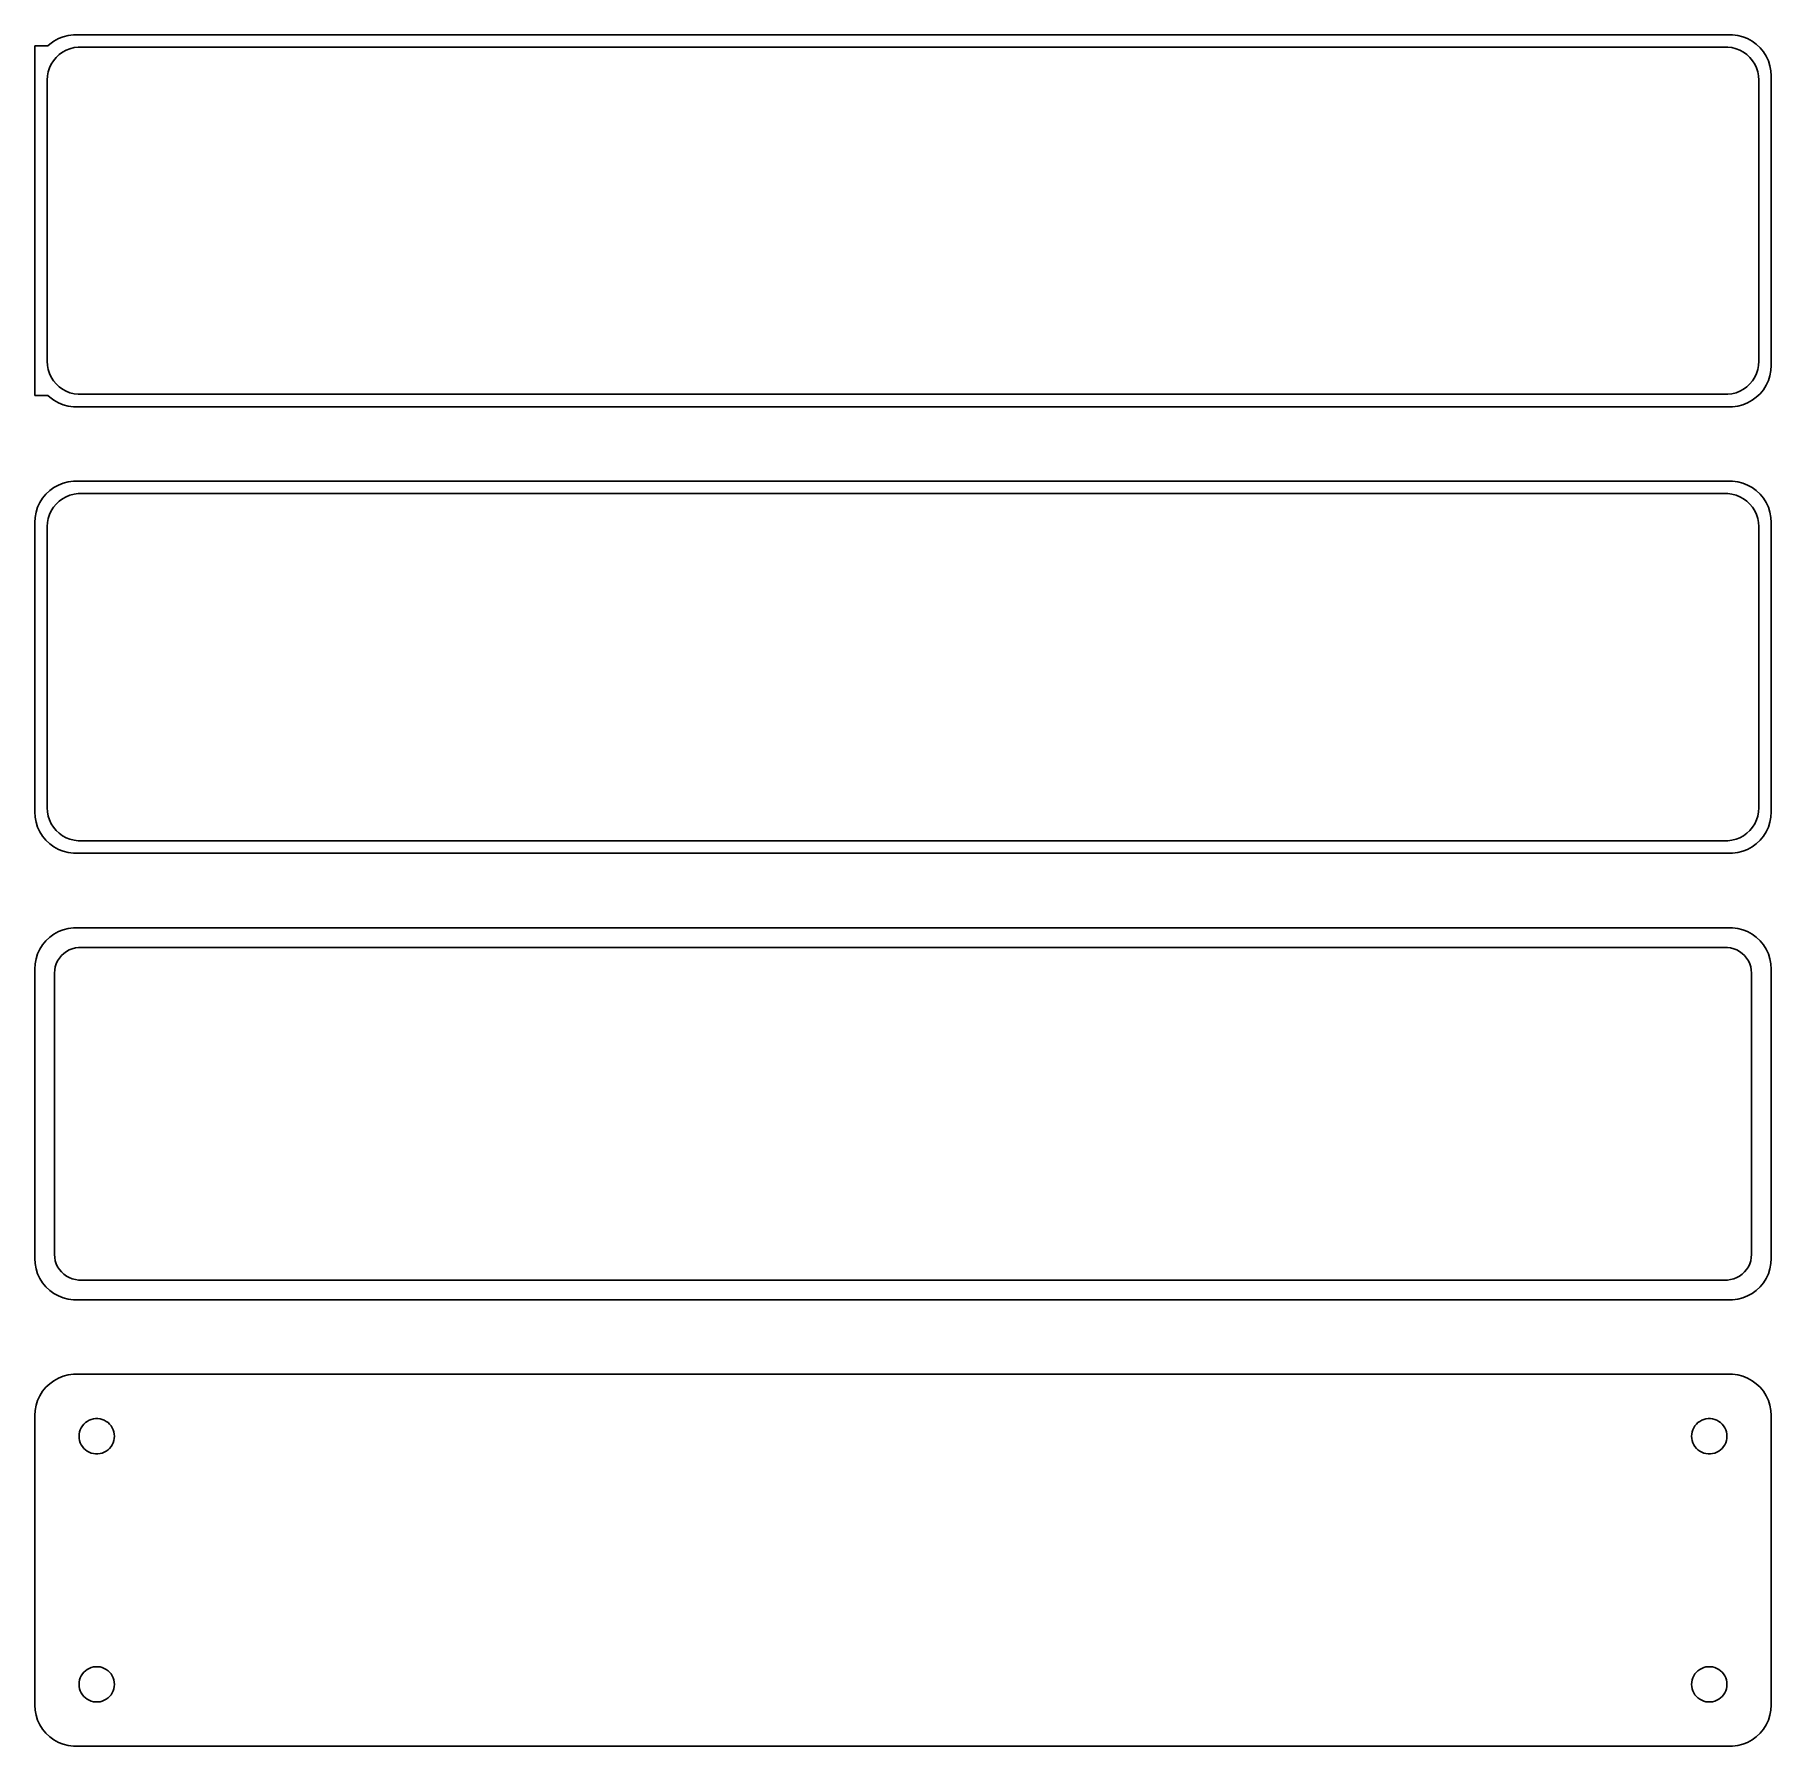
# Model space of a CAD drawing. Header units: metres. Extents: x -105 to 105, y 194 to 400.
import ezdxf

# ---------------------------------------------------------------- set-up
doc = ezdxf.new("R2010")
doc.units = ezdxf.units.M

msp = doc.modelspace()

# ---------------------------------------------------------------- linework, layer by layer
for p, q in [((-103.4, 399.153), (-105, 399.153)), ((-105, 399.153), (-105, 356.847)), ((-103.187, 399.353), (-103.4, 399.153)), ((-102.679, 399.722), (-103.187, 399.353)), ((-102.129, 400.024), (-102.679, 399.722)), ((-101.545, 400.255), (-102.129, 400.024)), ((-100.937, 400.411), (-101.545, 400.255)), ((-100.314, 400.49), (-100.937, 400.411)), ((100.314, 400.49), (-100.314, 400.49)), ((100.937, 400.411), (100.314, 400.49)), ((101.545, 400.255), (100.937, 400.411)), ((102.129, 400.024), (101.545, 400.255)), ((102.679, 399.722), (102.129, 400.024)), ((103.187, 399.353), (102.679, 399.722)), ((103.645, 398.923), (103.187, 399.353)), ((-103.219, 396.472), (-103.005, 396.927)), ((-103.005, 396.927), (-102.736, 397.351)), ((-102.736, 397.351), (-102.416, 397.738)), ((-102.416, 397.738), (-102.05, 398.082)), ((-102.05, 398.082), (-101.643, 398.377)), ((-101.643, 398.377), (-101.203, 398.619)), ((-101.203, 398.619), (-100.736, 398.804)), ((-100.736, 398.804), (-100.25, 398.929)), ((-100.25, 398.929), (-99.7512, 398.992)), ((-99.7512, 398.992), (99.7512, 398.992)), ((99.7512, 398.992), (100.25, 398.929)), ((100.25, 398.929), (100.736, 398.804)), ((100.736, 398.804), (101.203, 398.619)), ((101.203, 398.619), (101.643, 398.377)), ((101.643, 398.377), (102.05, 398.082)), ((102.05, 398.082), (102.416, 397.738)), ((102.416, 397.738), (102.736, 397.351)), ((102.736, 397.351), (103.005, 396.927)), ((103.005, 396.927), (103.219, 396.472)), ((104.045, 398.439), (103.645, 398.923)), ((104.382, 397.909), (104.045, 398.439)), ((104.649, 397.341), (104.382, 397.909)), ((104.843, 396.743), (104.649, 397.341)), ((-103.5, 395), (-103.468, 395.501)), ((-103.5, 361), (-103.5, 395)), ((-103.468, 395.501), (-103.374, 395.995)), ((-103.374, 395.995), (-103.219, 396.472)), ((103.219, 396.472), (103.374, 395.995)), ((103.374, 395.995), (103.468, 395.501)), ((103.468, 395.501), (103.5, 395)), ((103.5, 395), (103.5, 361)), ((104.961, 396.127), (104.843, 396.743)), ((105, 395.5), (104.961, 396.127)), ((105, 360.5), (105, 395.5)), ((-103.468, 360.499), (-103.5, 361)), ((-103.374, 360.005), (-103.468, 360.499)), ((-103.219, 359.528), (-103.374, 360.005)), ((-103.005, 359.073), (-103.219, 359.528)), ((103.219, 359.528), (103.005, 359.073)), ((103.374, 360.005), (103.219, 359.528)), ((103.468, 360.499), (103.374, 360.005)), ((103.5, 361), (103.468, 360.499)), ((104.649, 358.659), (104.843, 359.257)), ((104.843, 359.257), (104.961, 359.873)), ((104.961, 359.873), (105, 360.5)), ((-102.736, 358.649), (-103.005, 359.073)), ((-102.416, 358.262), (-102.736, 358.649)), ((-102.05, 357.918), (-102.416, 358.262)), ((-101.643, 357.623), (-102.05, 357.918)), ((-101.203, 357.381), (-101.643, 357.623)), ((-100.736, 357.196), (-101.203, 357.381)), ((-100.25, 357.071), (-100.736, 357.196)), ((-99.7512, 357.008), (-100.25, 357.071)), ((99.7512, 357.008), (-99.7512, 357.008)), ((100.25, 357.071), (99.7512, 357.008)), ((100.736, 357.196), (100.25, 357.071)), ((101.203, 357.381), (100.736, 357.196)), ((101.643, 357.623), (101.203, 357.381)), ((102.05, 357.918), (101.643, 357.623)), ((102.416, 358.262), (102.05, 357.918)), ((102.736, 358.649), (102.416, 358.262)), ((103.005, 359.073), (102.736, 358.649)), ((103.187, 356.647), (103.645, 357.077)), ((103.645, 357.077), (104.045, 357.561)), ((104.045, 357.561), (104.382, 358.091)), ((104.382, 358.091), (104.649, 358.659)), ((-105, 356.847), (-103.4, 356.847)), ((-103.4, 356.847), (-103.187, 356.647)), ((-103.187, 356.647), (-102.679, 356.278)), ((-102.679, 356.278), (-102.129, 355.976)), ((-102.129, 355.976), (-101.545, 355.745)), ((-101.545, 355.745), (-100.937, 355.589)), ((-100.937, 355.589), (-100.314, 355.51)), ((-100.314, 355.51), (100.314, 355.51)), ((100.314, 355.51), (100.937, 355.589)), ((100.937, 355.589), (101.545, 355.745)), ((101.545, 355.745), (102.129, 355.976)), ((102.129, 355.976), (102.679, 356.278)), ((102.679, 356.278), (103.187, 356.647)), ((-104.045, 344.439), (-104.382, 343.909)), ((-103.645, 344.923), (-104.045, 344.439)), ((-103.187, 345.353), (-103.645, 344.923)), ((-102.679, 345.722), (-103.187, 345.353)), ((-102.129, 346.024), (-102.679, 345.722)), ((-101.545, 346.255), (-102.129, 346.024)), ((-101.643, 344.377), (-101.203, 344.619)), ((-100.937, 346.411), (-101.545, 346.255)), ((-101.203, 344.619), (-100.736, 344.804)), ((-100.314, 346.49), (-100.937, 346.411)), ((-100.736, 344.804), (-100.25, 344.929)), ((100.314, 346.49), (-100.314, 346.49)), ((-100.25, 344.929), (-99.7512, 344.992)), ((-99.7512, 344.992), (99.7512, 344.992)), ((99.7512, 344.992), (100.25, 344.929)), ((100.25, 344.929), (100.736, 344.804)), ((100.937, 346.411), (100.314, 346.49)), ((100.736, 344.804), (101.203, 344.619)), ((101.545, 346.255), (100.937, 346.411)), ((101.203, 344.619), (101.643, 344.377)), ((102.129, 346.024), (101.545, 346.255)), ((102.679, 345.722), (102.129, 346.024)), ((103.187, 345.353), (102.679, 345.722)), ((103.645, 344.923), (103.187, 345.353)), ((104.045, 344.439), (103.645, 344.923)), ((104.382, 343.909), (104.045, 344.439)), ((-104.843, 342.743), (-104.961, 342.127)), ((-104.649, 343.341), (-104.843, 342.743)), ((-104.382, 343.909), (-104.649, 343.341)), ((-103.374, 341.995), (-103.219, 342.472)), ((-103.219, 342.472), (-103.005, 342.927)), ((-103.005, 342.927), (-102.736, 343.351)), ((-102.736, 343.351), (-102.416, 343.738)), ((-102.416, 343.738), (-102.05, 344.082)), ((-102.05, 344.082), (-101.643, 344.377)), ((101.643, 344.377), (102.05, 344.082)), ((102.05, 344.082), (102.416, 343.738)), ((102.416, 343.738), (102.736, 343.351)), ((102.736, 343.351), (103.005, 342.927)), ((103.005, 342.927), (103.219, 342.472)), ((103.219, 342.472), (103.374, 341.995)), ((104.649, 343.341), (104.382, 343.909)), ((104.843, 342.743), (104.649, 343.341)), ((104.961, 342.127), (104.843, 342.743)), ((-104.961, 342.127), (-105, 341.5)), ((-105, 341.5), (-105, 306.5)), ((-103.5, 341), (-103.468, 341.501)), ((-103.5, 307), (-103.5, 341)), ((-103.468, 341.501), (-103.374, 341.995)), ((103.374, 341.995), (103.468, 341.501)), ((103.468, 341.501), (103.5, 341)), ((103.5, 341), (103.5, 307)), ((105, 341.5), (104.961, 342.127)), ((105, 306.5), (105, 341.5)), ((-103.468, 306.499), (-103.5, 307)), ((103.5, 307), (103.468, 306.499)), ((-105, 306.5), (-104.961, 305.873)), ((-104.961, 305.873), (-104.843, 305.257)), ((-104.843, 305.257), (-104.649, 304.659)), ((-104.649, 304.659), (-104.382, 304.091)), ((-103.374, 306.005), (-103.468, 306.499)), ((-103.219, 305.528), (-103.374, 306.005)), ((-103.005, 305.073), (-103.219, 305.528)), ((-102.736, 304.649), (-103.005, 305.073)), ((-102.416, 304.262), (-102.736, 304.649)), ((102.736, 304.649), (102.416, 304.262)), ((103.005, 305.073), (102.736, 304.649)), ((103.219, 305.528), (103.005, 305.073)), ((103.374, 306.005), (103.219, 305.528)), ((103.468, 306.499), (103.374, 306.005)), ((104.382, 304.091), (104.649, 304.659)), ((104.649, 304.659), (104.843, 305.257)), ((104.843, 305.257), (104.961, 305.873)), ((104.961, 305.873), (105, 306.5)), ((-104.382, 304.091), (-104.045, 303.561)), ((-104.045, 303.561), (-103.645, 303.077)), ((-103.645, 303.077), (-103.187, 302.647)), ((-103.187, 302.647), (-102.679, 302.278)), ((-102.05, 303.918), (-102.416, 304.262)), ((-101.643, 303.623), (-102.05, 303.918)), ((-101.203, 303.381), (-101.643, 303.623)), ((-100.736, 303.196), (-101.203, 303.381)), ((-100.25, 303.071), (-100.736, 303.196)), ((-99.7512, 303.008), (-100.25, 303.071)), ((99.7512, 303.008), (-99.7512, 303.008)), ((100.25, 303.071), (99.7512, 303.008)), ((100.736, 303.196), (100.25, 303.071)), ((101.203, 303.381), (100.736, 303.196)), ((101.643, 303.623), (101.203, 303.381)), ((102.05, 303.918), (101.643, 303.623)), ((102.416, 304.262), (102.05, 303.918)), ((102.679, 302.278), (103.187, 302.647)), ((103.187, 302.647), (103.645, 303.077)), ((103.645, 303.077), (104.045, 303.561)), ((104.045, 303.561), (104.382, 304.091)), ((-102.679, 302.278), (-102.129, 301.976)), ((-102.129, 301.976), (-101.545, 301.745)), ((-101.545, 301.745), (-100.937, 301.589)), ((-100.937, 301.589), (-100.314, 301.51)), ((-100.314, 301.51), (100.314, 301.51)), ((100.314, 301.51), (100.937, 301.589)), ((100.937, 301.589), (101.545, 301.745)), ((101.545, 301.745), (102.129, 301.976)), ((102.129, 301.976), (102.679, 302.278)), ((-102.129, 292.024), (-102.679, 291.722)), ((-101.545, 292.255), (-102.129, 292.024)), ((-100.937, 292.411), (-101.545, 292.255)), ((-100.314, 292.49), (-100.937, 292.411)), ((100.314, 292.49), (-100.314, 292.49)), ((100.937, 292.411), (100.314, 292.49)), ((101.545, 292.255), (100.937, 292.411)), ((102.129, 292.024), (101.545, 292.255)), ((102.679, 291.722), (102.129, 292.024)), ((-104.382, 289.909), (-104.649, 289.341)), ((-104.045, 290.439), (-104.382, 289.909)), ((-103.645, 290.923), (-104.045, 290.439)), ((-103.187, 291.353), (-103.645, 290.923)), ((-102.679, 291.722), (-103.187, 291.353)), ((-101.168, 289.628), (-100.825, 289.817)), ((-100.825, 289.817), (-100.462, 289.961)), ((-100.462, 289.961), (-100.083, 290.058)), ((-100.083, 290.058), (-99.6955, 290.107)), ((-99.6955, 290.107), (99.6955, 290.107)), ((99.6955, 290.107), (100.083, 290.058)), ((100.083, 290.058), (100.462, 289.961)), ((100.462, 289.961), (100.825, 289.817)), ((100.825, 289.817), (101.168, 289.628)), ((103.187, 291.353), (102.679, 291.722)), ((103.645, 290.923), (103.187, 291.353)), ((104.045, 290.439), (103.645, 290.923)), ((104.382, 289.909), (104.045, 290.439)), ((104.649, 289.341), (104.382, 289.909)), ((-104.961, 288.127), (-105, 287.5)), ((-104.843, 288.743), (-104.961, 288.127)), ((-104.649, 289.341), (-104.843, 288.743)), ((-102.588, 287.39), (-102.515, 287.774)), ((-102.515, 287.774), (-102.394, 288.146)), ((-102.394, 288.146), (-102.228, 288.5)), ((-102.228, 288.5), (-102.018, 288.83)), ((-102.018, 288.83), (-101.769, 289.131)), ((-101.769, 289.131), (-101.484, 289.399)), ((-101.484, 289.399), (-101.168, 289.628)), ((101.168, 289.628), (101.484, 289.399)), ((101.484, 289.399), (101.769, 289.131)), ((101.769, 289.131), (102.018, 288.83)), ((102.018, 288.83), (102.228, 288.5)), ((102.228, 288.5), (102.394, 288.146)), ((102.394, 288.146), (102.515, 287.774)), ((102.515, 287.774), (102.588, 287.39)), ((104.843, 288.743), (104.649, 289.341)), ((104.961, 288.127), (104.843, 288.743)), ((105, 287.5), (104.961, 288.127)), ((-105, 287.5), (-105, 252.5)), ((-102.613, 287), (-102.588, 287.39)), ((-102.613, 253), (-102.613, 287)), ((102.588, 287.39), (102.613, 287)), ((102.613, 287), (102.613, 253)), ((105, 252.5), (105, 287.5)), ((-105, 252.5), (-104.961, 251.873)), ((-102.588, 252.61), (-102.613, 253)), ((-102.515, 252.226), (-102.588, 252.61)), ((-102.394, 251.854), (-102.515, 252.226)), ((102.515, 252.226), (102.394, 251.854)), ((102.588, 252.61), (102.515, 252.226)), ((102.613, 253), (102.588, 252.61)), ((104.961, 251.873), (105, 252.5)), ((-104.961, 251.873), (-104.843, 251.257)), ((-104.843, 251.257), (-104.649, 250.659)), ((-104.649, 250.659), (-104.382, 250.091)), ((-104.382, 250.091), (-104.045, 249.561)), ((-102.228, 251.5), (-102.394, 251.854)), ((-102.018, 251.17), (-102.228, 251.5)), ((-101.769, 250.869), (-102.018, 251.17)), ((-101.484, 250.601), (-101.769, 250.869)), ((-101.168, 250.372), (-101.484, 250.601)), ((-100.825, 250.183), (-101.168, 250.372)), ((-100.462, 250.039), (-100.825, 250.183)), ((-100.083, 249.942), (-100.462, 250.039)), ((-99.6955, 249.893), (-100.083, 249.942)), ((100.083, 249.942), (99.6955, 249.893)), ((100.462, 250.039), (100.083, 249.942)), ((100.825, 250.183), (100.462, 250.039)), ((101.168, 250.372), (100.825, 250.183)), ((101.484, 250.601), (101.168, 250.372)), ((101.769, 250.869), (101.484, 250.601)), ((102.018, 251.17), (101.769, 250.869)), ((102.228, 251.5), (102.018, 251.17)), ((102.394, 251.854), (102.228, 251.5)), ((104.045, 249.561), (104.382, 250.091)), ((104.382, 250.091), (104.649, 250.659)), ((104.649, 250.659), (104.843, 251.257)), ((104.843, 251.257), (104.961, 251.873)), ((-104.045, 249.561), (-103.645, 249.077)), ((-103.645, 249.077), (-103.187, 248.647)), ((-103.187, 248.647), (-102.679, 248.278)), ((-102.679, 248.278), (-102.129, 247.976)), ((-102.129, 247.976), (-101.545, 247.745)), ((99.6955, 249.893), (-99.6955, 249.893)), ((101.545, 247.745), (102.129, 247.976)), ((102.129, 247.976), (102.679, 248.278)), ((102.679, 248.278), (103.187, 248.647)), ((103.187, 248.647), (103.645, 249.077)), ((103.645, 249.077), (104.045, 249.561)), ((-101.545, 247.745), (-100.937, 247.589)), ((-100.937, 247.589), (-100.314, 247.51)), ((-100.314, 247.51), (100.314, 247.51)), ((100.314, 247.51), (100.937, 247.589)), ((100.937, 247.589), (101.545, 247.745)), ((-103.187, 237.353), (-103.645, 236.923)), ((-102.679, 237.722), (-103.187, 237.353)), ((-102.129, 238.024), (-102.679, 237.722)), ((-101.545, 238.255), (-102.129, 238.024)), ((-100.937, 238.411), (-101.545, 238.255)), ((-100.314, 238.49), (-100.937, 238.411)), ((100.314, 238.49), (-100.314, 238.49)), ((100.937, 238.411), (100.314, 238.49)), ((101.545, 238.255), (100.937, 238.411)), ((102.129, 238.024), (101.545, 238.255)), ((102.679, 237.722), (102.129, 238.024)), ((103.187, 237.353), (102.679, 237.722)), ((103.645, 236.923), (103.187, 237.353)), ((-104.649, 235.341), (-104.843, 234.743)), ((-104.382, 235.909), (-104.649, 235.341)), ((-104.045, 236.439), (-104.382, 235.909)), ((-103.645, 236.923), (-104.045, 236.439)), ((104.045, 236.439), (103.645, 236.923)), ((104.382, 235.909), (104.045, 236.439)), ((104.649, 235.341), (104.382, 235.909)), ((104.843, 234.743), (104.649, 235.341)), ((-104.961, 234.127), (-105, 233.5)), ((-105, 233.5), (-105, 198.5)), ((-104.843, 234.743), (-104.961, 234.127)), ((-97.9001, 233.097), (-97.6341, 233.131)), ((-97.6341, 233.131), (-97.3659, 233.131)), ((-97.3659, 233.131), (-97.0999, 233.097)), ((97.0999, 233.097), (97.3659, 233.131)), ((97.3659, 233.131), (97.6341, 233.131)), ((97.6341, 233.131), (97.9001, 233.097)), ((104.961, 234.127), (104.843, 234.743)), ((105, 233.5), (104.961, 234.127)), ((105, 198.5), (105, 233.5)), ((-99.6353, 231), (-99.6185, 231.268)), ((-99.6185, 230.732), (-99.6353, 231)), ((-99.6185, 231.268), (-99.5682, 231.531)), ((-99.5682, 231.531), (-99.4853, 231.786)), ((-99.4853, 231.786), (-99.3712, 232.029)), ((-99.3712, 232.029), (-99.2275, 232.255)), ((-99.2275, 232.255), (-99.0566, 232.462)), ((-99.0566, 232.462), (-98.8611, 232.645)), ((-98.8611, 232.645), (-98.6441, 232.803)), ((-98.6441, 232.803), (-98.4092, 232.932)), ((-98.4092, 232.932), (-98.1598, 233.031)), ((-98.1598, 233.031), (-97.9001, 233.097)), ((-97.0999, 233.097), (-96.8401, 233.031)), ((-96.8401, 233.031), (-96.5908, 232.932)), ((-96.5908, 232.932), (-96.3559, 232.803)), ((-96.3559, 232.803), (-96.1389, 232.645)), ((-96.1389, 232.645), (-95.9434, 232.462)), ((-95.9434, 232.462), (-95.7725, 232.255)), ((-95.7725, 232.255), (-95.6288, 232.029)), ((-95.6288, 232.029), (-95.5146, 231.786)), ((-95.5146, 231.786), (-95.4318, 231.531)), ((-95.4318, 231.531), (-95.3815, 231.268)), ((-95.3815, 231.268), (-95.3647, 231)), ((-95.3647, 231), (-95.3815, 230.732)), ((95.3647, 231), (95.3815, 231.268)), ((95.3815, 230.732), (95.3647, 231)), ((95.3815, 231.268), (95.4318, 231.531)), ((95.4318, 231.531), (95.5146, 231.786)), ((95.5146, 231.786), (95.6288, 232.029)), ((95.6288, 232.029), (95.7725, 232.255)), ((95.7725, 232.255), (95.9434, 232.462)), ((95.9434, 232.462), (96.1389, 232.645)), ((96.1389, 232.645), (96.3559, 232.803)), ((96.3559, 232.803), (96.5908, 232.932)), ((96.5908, 232.932), (96.8401, 233.031)), ((96.8401, 233.031), (97.0999, 233.097)), ((97.9001, 233.097), (98.1598, 233.031)), ((98.1598, 233.031), (98.4092, 232.932)), ((98.4092, 232.932), (98.6441, 232.803)), ((98.6441, 232.803), (98.8611, 232.645)), ((98.8611, 232.645), (99.0566, 232.462)), ((99.0566, 232.462), (99.2275, 232.255)), ((99.2275, 232.255), (99.3712, 232.029)), ((99.3712, 232.029), (99.4853, 231.786)), ((99.4853, 231.786), (99.5682, 231.531)), ((99.5682, 231.531), (99.6185, 231.268)), ((99.6185, 231.268), (99.6353, 231)), ((99.6353, 231), (99.6185, 230.732)), ((-99.5682, 230.469), (-99.6185, 230.732)), ((-99.4853, 230.214), (-99.5682, 230.469)), ((-99.3712, 229.971), (-99.4853, 230.214)), ((-99.2275, 229.745), (-99.3712, 229.971)), ((-99.0566, 229.538), (-99.2275, 229.745)), ((-98.8611, 229.355), (-99.0566, 229.538)), ((-98.6441, 229.197), (-98.8611, 229.355)), ((-98.4092, 229.068), (-98.6441, 229.197)), ((-98.1598, 228.969), (-98.4092, 229.068)), ((-97.9001, 228.903), (-98.1598, 228.969)), ((-97.6341, 228.869), (-97.9001, 228.903)), ((-97.0999, 228.903), (-97.3659, 228.869)), ((-96.8401, 228.969), (-97.0999, 228.903)), ((-96.5908, 229.068), (-96.8401, 228.969)), ((-96.3559, 229.197), (-96.5908, 229.068)), ((-96.1389, 229.355), (-96.3559, 229.197)), ((-95.9434, 229.538), (-96.1389, 229.355)), ((-95.7725, 229.745), (-95.9434, 229.538)), ((-95.6288, 229.971), (-95.7725, 229.745)), ((-95.5146, 230.214), (-95.6288, 229.971)), ((-95.4318, 230.469), (-95.5146, 230.214)), ((-95.3815, 230.732), (-95.4318, 230.469)), ((95.4318, 230.469), (95.3815, 230.732)), ((95.5146, 230.214), (95.4318, 230.469)), ((95.6288, 229.971), (95.5146, 230.214)), ((95.7725, 229.745), (95.6288, 229.971)), ((95.9434, 229.538), (95.7725, 229.745)), ((96.1389, 229.355), (95.9434, 229.538)), ((96.3559, 229.197), (96.1389, 229.355)), ((96.5908, 229.068), (96.3559, 229.197)), ((96.8401, 228.969), (96.5908, 229.068)), ((97.0999, 228.903), (96.8401, 228.969)), ((97.3659, 228.869), (97.0999, 228.903)), ((97.9001, 228.903), (97.6341, 228.869)), ((98.1598, 228.969), (97.9001, 228.903)), ((98.4092, 229.068), (98.1598, 228.969)), ((98.6441, 229.197), (98.4092, 229.068)), ((98.8611, 229.355), (98.6441, 229.197)), ((99.0566, 229.538), (98.8611, 229.355)), ((99.2275, 229.745), (99.0566, 229.538)), ((99.3712, 229.971), (99.2275, 229.745)), ((99.4853, 230.214), (99.3712, 229.971)), ((99.5682, 230.469), (99.4853, 230.214)), ((99.6185, 230.732), (99.5682, 230.469)), ((-97.3659, 228.869), (-97.6341, 228.869)), ((97.6341, 228.869), (97.3659, 228.869)), ((-99.5682, 201.531), (-99.4853, 201.786)), ((-99.4853, 201.786), (-99.3712, 202.029)), ((-99.3712, 202.029), (-99.2275, 202.255)), ((-99.2275, 202.255), (-99.0566, 202.462)), ((-99.0566, 202.462), (-98.8611, 202.645)), ((-98.8611, 202.645), (-98.6441, 202.803)), ((-98.6441, 202.803), (-98.4092, 202.932)), ((-98.4092, 202.932), (-98.1598, 203.031)), ((-98.1598, 203.031), (-97.9001, 203.097)), ((-97.9001, 203.097), (-97.6341, 203.131)), ((-97.6341, 203.131), (-97.3659, 203.131)), ((-97.3659, 203.131), (-97.0999, 203.097)), ((-97.0999, 203.097), (-96.8401, 203.031)), ((-96.8401, 203.031), (-96.5908, 202.932)), ((-96.5908, 202.932), (-96.3559, 202.803)), ((-96.3559, 202.803), (-96.1389, 202.645)), ((-96.1389, 202.645), (-95.9434, 202.462)), ((-95.9434, 202.462), (-95.7725, 202.255)), ((-95.7725, 202.255), (-95.6288, 202.029)), ((-95.6288, 202.029), (-95.5146, 201.786)), ((-95.5146, 201.786), (-95.4318, 201.531)), ((95.4318, 201.531), (95.5146, 201.786)), ((95.5146, 201.786), (95.6288, 202.029)), ((95.6288, 202.029), (95.7725, 202.255)), ((95.7725, 202.255), (95.9434, 202.462)), ((95.9434, 202.462), (96.1389, 202.645)), ((96.1389, 202.645), (96.3559, 202.803)), ((96.3559, 202.803), (96.5908, 202.932)), ((96.5908, 202.932), (96.8401, 203.031)), ((96.8401, 203.031), (97.0999, 203.097)), ((97.0999, 203.097), (97.3659, 203.131)), ((97.3659, 203.131), (97.6341, 203.131)), ((97.6341, 203.131), (97.9001, 203.097)), ((97.9001, 203.097), (98.1598, 203.031)), ((98.1598, 203.031), (98.4092, 202.932)), ((98.4092, 202.932), (98.6441, 202.803)), ((98.6441, 202.803), (98.8611, 202.645)), ((98.8611, 202.645), (99.0566, 202.462)), ((99.0566, 202.462), (99.2275, 202.255)), ((99.2275, 202.255), (99.3712, 202.029)), ((99.3712, 202.029), (99.4853, 201.786)), ((99.4853, 201.786), (99.5682, 201.531)), ((-99.6353, 201), (-99.6185, 201.268)), ((-99.6185, 200.732), (-99.6353, 201)), ((-99.6185, 201.268), (-99.5682, 201.531)), ((-99.5682, 200.469), (-99.6185, 200.732)), ((-99.4853, 200.214), (-99.5682, 200.469)), ((-99.3712, 199.971), (-99.4853, 200.214)), ((-99.2275, 199.745), (-99.3712, 199.971)), ((-99.0566, 199.538), (-99.2275, 199.745)), ((-98.8611, 199.355), (-99.0566, 199.538)), ((-95.9434, 199.538), (-96.1389, 199.355)), ((-95.7725, 199.745), (-95.9434, 199.538)), ((-95.6288, 199.971), (-95.7725, 199.745)), ((-95.5146, 200.214), (-95.6288, 199.971)), ((-95.4318, 200.469), (-95.5146, 200.214)), ((-95.4318, 201.531), (-95.3815, 201.268)), ((-95.3815, 200.732), (-95.4318, 200.469)), ((-95.3815, 201.268), (-95.3647, 201)), ((-95.3647, 201), (-95.3815, 200.732)), ((95.3647, 201), (95.3815, 201.268)), ((95.3815, 200.732), (95.3647, 201)), ((95.3815, 201.268), (95.4318, 201.531)), ((95.4318, 200.469), (95.3815, 200.732)), ((95.5146, 200.214), (95.4318, 200.469)), ((95.6288, 199.971), (95.5146, 200.214)), ((95.7725, 199.745), (95.6288, 199.971)), ((95.9434, 199.538), (95.7725, 199.745)), ((96.1389, 199.355), (95.9434, 199.538)), ((99.0566, 199.538), (98.8611, 199.355)), ((99.2275, 199.745), (99.0566, 199.538)), ((99.3712, 199.971), (99.2275, 199.745)), ((99.4853, 200.214), (99.3712, 199.971)), ((99.5682, 200.469), (99.4853, 200.214)), ((99.5682, 201.531), (99.6185, 201.268)), ((99.6185, 200.732), (99.5682, 200.469)), ((99.6185, 201.268), (99.6353, 201)), ((99.6353, 201), (99.6185, 200.732)), ((-105, 198.5), (-104.961, 197.873)), ((-104.961, 197.873), (-104.843, 197.257)), ((-98.6441, 199.197), (-98.8611, 199.355)), ((-98.4092, 199.068), (-98.6441, 199.197)), ((-98.1598, 198.969), (-98.4092, 199.068)), ((-97.9001, 198.903), (-98.1598, 198.969)), ((-97.6341, 198.869), (-97.9001, 198.903)), ((-97.3659, 198.869), (-97.6341, 198.869)), ((-97.0999, 198.903), (-97.3659, 198.869)), ((-96.8401, 198.969), (-97.0999, 198.903)), ((-96.5908, 199.068), (-96.8401, 198.969)), ((-96.3559, 199.197), (-96.5908, 199.068)), ((-96.1389, 199.355), (-96.3559, 199.197)), ((96.3559, 199.197), (96.1389, 199.355)), ((96.5908, 199.068), (96.3559, 199.197)), ((96.8401, 198.969), (96.5908, 199.068)), ((97.0999, 198.903), (96.8401, 198.969)), ((97.3659, 198.869), (97.0999, 198.903)), ((97.6341, 198.869), (97.3659, 198.869)), ((97.9001, 198.903), (97.6341, 198.869)), ((98.1598, 198.969), (97.9001, 198.903)), ((98.4092, 199.068), (98.1598, 198.969)), ((98.6441, 199.197), (98.4092, 199.068)), ((98.8611, 199.355), (98.6441, 199.197)), ((104.843, 197.257), (104.961, 197.873)), ((104.961, 197.873), (105, 198.5)), ((-104.843, 197.257), (-104.649, 196.659)), ((-104.649, 196.659), (-104.382, 196.091)), ((-104.382, 196.091), (-104.045, 195.561)), ((-104.045, 195.561), (-103.645, 195.077)), ((103.645, 195.077), (104.045, 195.561)), ((104.045, 195.561), (104.382, 196.091)), ((104.382, 196.091), (104.649, 196.659)), ((104.649, 196.659), (104.843, 197.257)), ((-103.645, 195.077), (-103.187, 194.647)), ((-103.187, 194.647), (-102.679, 194.278)), ((-102.679, 194.278), (-102.129, 193.976)), ((-102.129, 193.976), (-101.545, 193.745)), ((-101.545, 193.745), (-100.937, 193.589)), ((-100.937, 193.589), (-100.314, 193.51)), ((-100.314, 193.51), (100.314, 193.51)), ((100.314, 193.51), (100.937, 193.589)), ((100.937, 193.589), (101.545, 193.745)), ((101.545, 193.745), (102.129, 193.976)), ((102.129, 193.976), (102.679, 194.278)), ((102.679, 194.278), (103.187, 194.647)), ((103.187, 194.647), (103.645, 195.077))]:
    msp.add_line(p, q)

doc.saveas('drawing.dxf')
